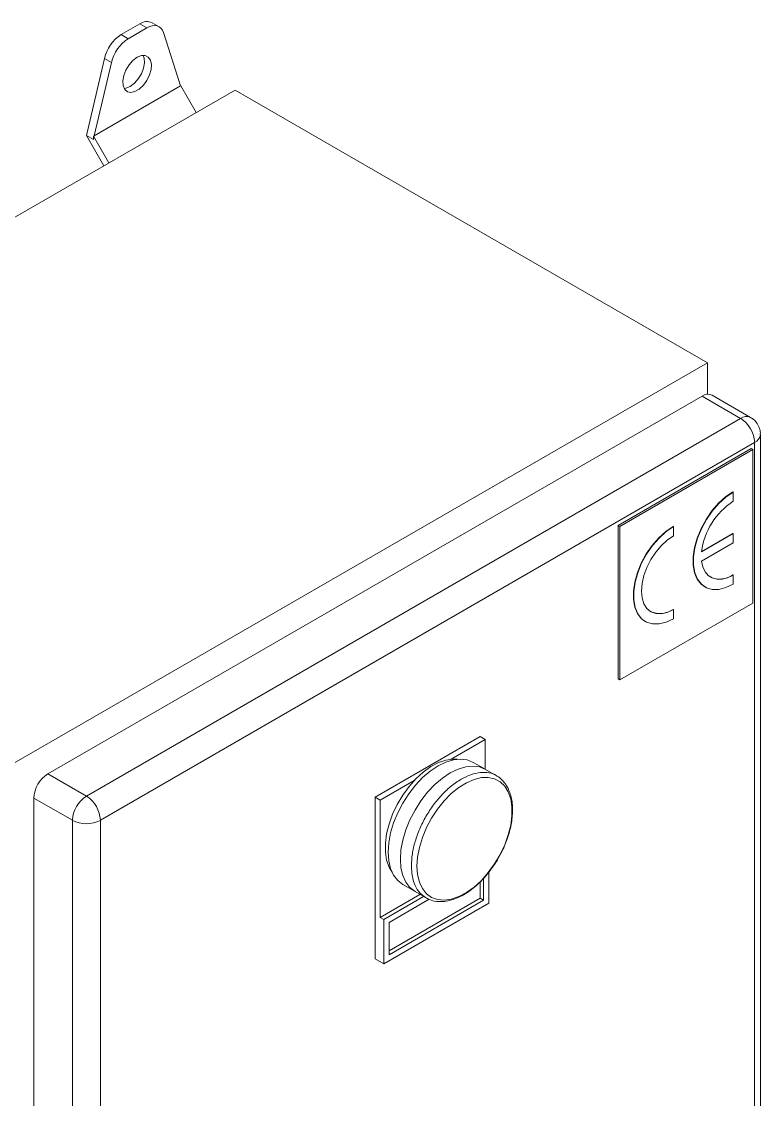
# Model space of a CAD drawing. Extents: x 4137 to 28680, y 2446 to 6814.
# Drawn here: x 24435.7 to 24623.9, y 6512.8 to 6787.2 of the extents above; entities that cross this region are included whole.
import ezdxf

# ---------------------------------------------------------------- set-up
doc = ezdxf.new("R2010")
doc.units = 0
doc.header["$LTSCALE"] = 0.5
doc.layers.get('0').update_dxf_attribs({"linetype": 'CONTINUOUS'})

msp = doc.modelspace()

# ---------------------------------------------------------------- linework, layer by layer
at = {"color": 7, "linetype": 'Continuous', "lineweight": 15}
for p, q in [((24470.73, 6785.92), (24468.95, 6786.95)), ((24470.73, 6785.92), (24468.95, 6786.95)), ((24470.73, 6785.92), (24468.95, 6786.95)), ((24470.73, 6785.92), (24468.95, 6786.95)), ((24461.06, 6783.9), (24465.8, 6786.64)), ((24461.06, 6783.9), (24465.8, 6786.64)), ((24461.06, 6783.9), (24465.8, 6786.64)), ((24461.06, 6783.9), (24465.8, 6786.64)), ((24467.58, 6785.61), (24462.84, 6782.87)), ((24467.58, 6785.61), (24462.84, 6782.87)), ((24467.58, 6785.61), (24462.84, 6782.87)), ((24467.58, 6785.61), (24462.84, 6782.87)), ((24467.58, 6785.61), (24465.8, 6786.64)), ((24467.58, 6785.61), (24465.8, 6786.64)), ((24467.58, 6785.61), (24465.8, 6786.64)), ((24467.58, 6785.61), (24465.8, 6786.64)), ((24476.19, 6770.86), (24471.83, 6784.46)), ((24476.19, 6770.86), (24471.83, 6784.46)), ((24476.19, 6770.86), (24471.83, 6784.46)), ((24476.19, 6770.86), (24471.83, 6784.46)), ((24462.84, 6782.87), (24461.06, 6783.9)), ((24462.84, 6782.87), (24461.06, 6783.9)), ((24462.84, 6782.87), (24461.06, 6783.9)), ((24462.84, 6782.87), (24461.06, 6783.9)), ((24452.21, 6758.22), (24456.81, 6777.84)), ((24452.21, 6758.22), (24456.81, 6777.84)), ((24452.21, 6758.22), (24456.81, 6777.84)), ((24452.21, 6758.22), (24456.81, 6777.84)), ((24458.59, 6776.81), (24454.23, 6758.18)), ((24458.59, 6776.81), (24454.23, 6758.18)), ((24458.59, 6776.81), (24454.23, 6758.18)), ((24458.59, 6776.81), (24454.23, 6758.18)), ((24456.81, 6777.84), (24458.59, 6776.81)), ((24456.81, 6777.84), (24458.59, 6776.81)), ((24456.81, 6777.84), (24458.59, 6776.81)), ((24456.81, 6777.84), (24458.59, 6776.81)), ((24476.19, 6770.86), (24454.23, 6758.18)), ((24476.19, 6770.86), (24454.23, 6758.18)), ((24476.19, 6770.86), (24454.23, 6758.18)), ((24476.19, 6770.86), (24454.23, 6758.18)), ((24476.27, 6770.9), (24476.19, 6770.86)), ((24476.27, 6770.9), (24476.19, 6770.86)), ((24476.27, 6770.9), (24476.19, 6770.86)), ((24476.27, 6770.9), (24476.19, 6770.86)), ((24480.2, 6764.09), (24476.27, 6770.9)), ((24480.2, 6764.09), (24476.27, 6770.9)), ((24480.2, 6764.09), (24476.27, 6770.9)), ((24480.2, 6764.09), (24476.27, 6770.9)), ((24490.08, 6769.79), (24311.89, 6666.93)), ((24490.08, 6769.79), (24311.89, 6666.93)), ((24490.08, 6769.79), (24311.89, 6666.93)), ((24490.08, 6769.79), (24311.89, 6666.93)), ((24610.36, 6700.36), (24490.08, 6769.79)), ((24610.36, 6700.36), (24490.08, 6769.79)), ((24610.36, 6700.36), (24490.08, 6769.79)), ((24610.36, 6700.36), (24490.08, 6769.79)), ((24452.21, 6758.22), (24454, 6757.19)), ((24456.67, 6750.51), (24452.21, 6758.22)), ((24452.21, 6758.22), (24454, 6757.19)), ((24456.67, 6750.51), (24452.21, 6758.22)), ((24452.21, 6758.22), (24454, 6757.19)), ((24456.67, 6750.51), (24452.21, 6758.22)), ((24452.21, 6758.22), (24454, 6757.19)), ((24456.67, 6750.51), (24452.21, 6758.22)), ((24454.23, 6758.18), (24454, 6758.04)), ((24454.23, 6758.18), (24454, 6758.04)), ((24454.23, 6758.18), (24454, 6758.04)), ((24454.23, 6758.18), (24454, 6758.04)), ((24454, 6757.19), (24454, 6758.04)), ((24454, 6758.04), (24457.93, 6751.23)), ((24454, 6757.19), (24454, 6758.04)), ((24454, 6758.04), (24457.93, 6751.23)), ((24454, 6757.19), (24454, 6758.04)), ((24454, 6758.04), (24457.93, 6751.23)), ((24454, 6757.19), (24454, 6758.04)), ((24454, 6758.04), (24457.93, 6751.23)), ((24432.17, 6597.49), (24610.36, 6700.36)), ((24432.17, 6597.49), (24610.36, 6700.36)), ((24432.17, 6597.49), (24610.36, 6700.36)), ((24432.17, 6597.49), (24610.36, 6700.36)), ((24610.36, 6692.34), (24610.36, 6700.36)), ((24610.36, 6692.34), (24610.36, 6700.36)), ((24610.36, 6692.34), (24610.36, 6700.36)), ((24610.36, 6692.34), (24610.36, 6700.36)), ((24442.41, 6595.69), (24609.02, 6691.87)), ((24442.41, 6595.69), (24609.02, 6691.87)), ((24442.41, 6595.69), (24609.02, 6691.87)), ((24442.41, 6595.69), (24609.02, 6691.87)), ((24609.02, 6691.87), (24618.82, 6686.21)), ((24609.02, 6691.87), (24618.82, 6686.21)), ((24609.02, 6691.87), (24618.82, 6686.21)), ((24609.02, 6691.87), (24618.82, 6686.21)), ((24621.34, 6686.46), (24611.54, 6692.12)), ((24621.34, 6686.46), (24611.54, 6692.12)), ((24621.34, 6686.46), (24611.54, 6692.12)), ((24621.34, 6686.46), (24611.54, 6692.12)), ((24618.82, 6686.21), (24452.21, 6590.03)), ((24618.82, 6686.21), (24452.21, 6590.03)), ((24618.82, 6686.21), (24452.21, 6590.03)), ((24618.82, 6686.21), (24452.21, 6590.03)), ((24455.78, 6583.86), (24622.39, 6680.04)), ((24455.78, 6583.86), (24622.39, 6680.04)), ((24455.78, 6583.86), (24622.39, 6680.04)), ((24455.78, 6583.86), (24622.39, 6680.04)), ((24622.39, 6680.04), (24622.39, 6384.76)), ((24622.39, 6680.04), (24622.39, 6384.76)), ((24622.39, 6680.04), (24622.39, 6384.76)), ((24622.39, 6680.04), (24622.39, 6384.76)), ((24623.86, 6386.82), (24623.86, 6682.1)), ((24623.86, 6386.82), (24623.86, 6682.1)), ((24623.86, 6386.82), (24623.86, 6682.1)), ((24623.86, 6386.82), (24623.86, 6682.1)), ((24621.5, 6678.5), (24587.64, 6658.95)), ((24621.5, 6678.5), (24587.64, 6658.95)), ((24621.5, 6678.5), (24587.64, 6658.95)), ((24621.5, 6678.5), (24587.64, 6658.95)), ((24621.94, 6678.24), (24588.09, 6658.7)), ((24621.94, 6678.24), (24588.09, 6658.7)), ((24621.94, 6678.24), (24588.09, 6658.7)), ((24621.94, 6678.24), (24588.09, 6658.7)), ((24621.5, 6678.5), (24621.94, 6678.24)), ((24621.5, 6678.5), (24621.94, 6678.24)), ((24621.5, 6678.5), (24621.94, 6678.24)), ((24621.5, 6678.5), (24621.94, 6678.24)), ((24621.94, 6639.14), (24621.94, 6678.24)), ((24621.94, 6639.14), (24621.94, 6678.24)), ((24621.94, 6639.14), (24621.94, 6678.24)), ((24621.94, 6639.14), (24621.94, 6678.24)), ((24616.95, 6667.44), (24616.86, 6667.49)), ((24616.95, 6667.44), (24616.86, 6667.49)), ((24616.95, 6667.44), (24616.86, 6667.49)), ((24616.95, 6667.44), (24616.86, 6667.49)), ((24616.95, 6667.44), (24616.95, 6665.09)), ((24616.95, 6667.44), (24616.95, 6665.09)), ((24616.95, 6667.44), (24616.95, 6665.09)), ((24616.95, 6667.44), (24616.95, 6665.09)), ((24587.64, 6658.95), (24587.64, 6619.86)), ((24587.64, 6658.95), (24588.09, 6658.7)), ((24587.64, 6658.95), (24587.64, 6619.86)), ((24587.64, 6658.95), (24588.09, 6658.7)), ((24587.64, 6658.95), (24587.64, 6619.86)), ((24587.64, 6658.95), (24588.09, 6658.7)), ((24587.64, 6658.95), (24587.64, 6619.86)), ((24587.64, 6658.95), (24588.09, 6658.7)), ((24588.09, 6658.7), (24588.09, 6619.6)), ((24588.09, 6658.7), (24588.09, 6619.6)), ((24588.09, 6658.7), (24588.09, 6619.6)), ((24588.09, 6658.7), (24588.09, 6619.6)), ((24601.72, 6658.64), (24601.63, 6658.69)), ((24601.72, 6658.64), (24601.63, 6658.69)), ((24601.72, 6658.64), (24601.63, 6658.69)), ((24601.72, 6658.64), (24601.63, 6658.69)), ((24601.72, 6658.64), (24601.72, 6656.3)), ((24601.72, 6658.64), (24601.72, 6656.3)), ((24601.72, 6658.64), (24601.72, 6656.3)), ((24601.72, 6658.64), (24601.72, 6656.3)), ((24608.89, 6652.23), (24616.95, 6656.88)), ((24608.89, 6652.23), (24616.95, 6656.88)), ((24608.89, 6652.23), (24616.95, 6656.88)), ((24608.89, 6652.23), (24616.95, 6656.88)), ((24608.9, 6652.34), (24616.86, 6656.93)), ((24608.9, 6652.34), (24616.86, 6656.93)), ((24608.9, 6652.34), (24616.86, 6656.93)), ((24608.9, 6652.34), (24616.86, 6656.93)), ((24616.95, 6656.88), (24616.86, 6656.93)), ((24616.95, 6656.88), (24616.86, 6656.93)), ((24616.95, 6656.88), (24616.86, 6656.93)), ((24616.95, 6656.88), (24616.86, 6656.93)), ((24616.95, 6656.88), (24616.95, 6654.54)), ((24616.95, 6656.88), (24616.95, 6654.54)), ((24616.95, 6656.88), (24616.95, 6654.54)), ((24616.95, 6656.88), (24616.95, 6654.54)), ((24608.89, 6649.88), (24616.95, 6654.54)), ((24608.89, 6649.88), (24616.95, 6654.54)), ((24608.89, 6649.88), (24616.95, 6654.54)), ((24608.89, 6649.88), (24616.95, 6654.54)), ((24616.95, 6646.33), (24616.86, 6646.38)), ((24616.95, 6646.33), (24616.86, 6646.38)), ((24616.95, 6646.33), (24616.86, 6646.38)), ((24616.95, 6646.33), (24616.86, 6646.38)), ((24616.95, 6646.33), (24616.95, 6643.98)), ((24616.95, 6646.33), (24616.95, 6643.98)), ((24616.95, 6646.33), (24616.95, 6643.98)), ((24616.95, 6646.33), (24616.95, 6643.98)), ((24609.68, 6643.32), (24609.77, 6643.27)), ((24609.68, 6643.32), (24609.77, 6643.27)), ((24609.68, 6643.32), (24609.77, 6643.27)), ((24609.68, 6643.32), (24609.77, 6643.27)), ((24588.09, 6619.6), (24621.94, 6639.14)), ((24588.09, 6619.6), (24621.94, 6639.14)), ((24588.09, 6619.6), (24621.94, 6639.14)), ((24588.09, 6619.6), (24621.94, 6639.14)), ((24601.72, 6637.53), (24601.63, 6637.58)), ((24601.72, 6637.53), (24601.63, 6637.58)), ((24601.72, 6637.53), (24601.63, 6637.58)), ((24601.72, 6637.53), (24601.63, 6637.58)), ((24601.72, 6637.53), (24601.72, 6635.19)), ((24601.72, 6637.53), (24601.72, 6635.19)), ((24601.72, 6637.53), (24601.72, 6635.19)), ((24601.72, 6637.53), (24601.72, 6635.19)), ((24594.45, 6634.53), (24594.54, 6634.47)), ((24594.45, 6634.53), (24594.54, 6634.47)), ((24594.45, 6634.53), (24594.54, 6634.47)), ((24594.45, 6634.53), (24594.54, 6634.47)), ((24587.64, 6619.86), (24588.09, 6619.6)), ((24587.64, 6619.86), (24588.09, 6619.6)), ((24587.64, 6619.86), (24588.09, 6619.6)), ((24587.64, 6619.86), (24588.09, 6619.6)), ((24552.45, 6605.2), (24525.72, 6589.77)), ((24552.45, 6605.2), (24525.72, 6589.77)), ((24552.45, 6605.2), (24525.72, 6589.77)), ((24552.45, 6605.2), (24525.72, 6589.77)), ((24553.78, 6604.43), (24545.14, 6599.44)), ((24553.78, 6604.43), (24545.14, 6599.44)), ((24553.78, 6604.43), (24545.14, 6599.44)), ((24553.78, 6604.43), (24545.14, 6599.44)), ((24552.45, 6605.2), (24553.78, 6604.43)), ((24552.45, 6605.2), (24553.78, 6604.43)), ((24552.45, 6605.2), (24553.78, 6604.43)), ((24552.45, 6605.2), (24553.78, 6604.43)), ((24553.78, 6596.87), (24553.78, 6604.43)), ((24553.78, 6596.87), (24553.78, 6604.43)), ((24553.78, 6596.87), (24553.78, 6604.43)), ((24553.78, 6596.87), (24553.78, 6604.43)), ((24553.47, 6597.03), (24550.72, 6598.62)), ((24553.47, 6597.03), (24550.72, 6598.62)), ((24553.47, 6597.03), (24550.72, 6598.62)), ((24553.47, 6597.03), (24550.72, 6598.62)), ((24452.21, 6590.03), (24442.41, 6595.69)), ((24452.21, 6590.03), (24442.41, 6595.69)), ((24452.21, 6590.03), (24442.41, 6595.69)), ((24452.21, 6590.03), (24442.41, 6595.69)), ((24556.65, 6595.21), (24553.85, 6596.83)), ((24556.65, 6595.21), (24553.85, 6596.83)), ((24556.65, 6595.21), (24553.85, 6596.83)), ((24556.65, 6595.21), (24553.85, 6596.83)), ((24535.7, 6593.99), (24527.06, 6589)), ((24535.7, 6593.99), (24527.06, 6589)), ((24535.7, 6593.99), (24527.06, 6589)), ((24535.7, 6593.99), (24527.06, 6589)), ((24438.85, 6589.52), (24448.65, 6583.86)), ((24438.85, 6294.24), (24438.85, 6589.52)), ((24438.85, 6589.52), (24448.65, 6583.86)), ((24438.85, 6294.24), (24438.85, 6589.52)), ((24438.85, 6589.52), (24448.65, 6583.86)), ((24438.85, 6294.24), (24438.85, 6589.52)), ((24438.85, 6589.52), (24448.65, 6583.86)), ((24438.85, 6294.24), (24438.85, 6589.52)), ((24525.72, 6589.77), (24525.72, 6548.62)), ((24525.72, 6589.77), (24527.06, 6589)), ((24525.72, 6589.77), (24525.72, 6548.62)), ((24525.72, 6589.77), (24527.06, 6589)), ((24525.72, 6589.77), (24525.72, 6548.62)), ((24525.72, 6589.77), (24527.06, 6589)), ((24525.72, 6589.77), (24525.72, 6548.62)), ((24525.72, 6589.77), (24527.06, 6589)), ((24527.06, 6589), (24527.06, 6559.16)), ((24527.06, 6589), (24527.06, 6559.16)), ((24527.06, 6589), (24527.06, 6559.16)), ((24527.06, 6589), (24527.06, 6559.16)), ((24448.65, 6583.86), (24448.65, 6288.58)), ((24448.65, 6583.86), (24448.65, 6288.58)), ((24448.65, 6583.86), (24448.65, 6288.58)), ((24448.65, 6583.86), (24448.65, 6288.58)), ((24455.78, 6288.58), (24455.78, 6583.86)), ((24455.78, 6288.58), (24455.78, 6583.86)), ((24455.78, 6288.58), (24455.78, 6583.86)), ((24455.78, 6288.58), (24455.78, 6583.86)), ((24554.67, 6562.76), (24554.67, 6570.63)), ((24554.67, 6562.76), (24554.67, 6570.63)), ((24554.67, 6562.76), (24554.67, 6570.63)), ((24554.67, 6562.76), (24554.67, 6570.63)), ((24532.79, 6567.54), (24535.53, 6565.96)), ((24532.79, 6567.54), (24535.53, 6565.96)), ((24532.79, 6567.54), (24535.53, 6565.96)), ((24532.79, 6567.54), (24535.53, 6565.96)), ((24552.45, 6564.05), (24552.45, 6568.17)), ((24552.45, 6564.05), (24552.45, 6568.17)), ((24552.45, 6564.05), (24552.45, 6568.17)), ((24552.45, 6564.05), (24552.45, 6568.17)), ((24553.34, 6563.53), (24553.34, 6569.08)), ((24553.34, 6563.53), (24553.34, 6569.08)), ((24553.34, 6563.53), (24553.34, 6569.08)), ((24553.34, 6563.53), (24553.34, 6569.08)), ((24537.17, 6565), (24527.06, 6559.16)), ((24537.17, 6565), (24527.06, 6559.16)), ((24537.17, 6565), (24527.06, 6559.16)), ((24537.17, 6565), (24527.06, 6559.16)), ((24535.9, 6565.73), (24538.7, 6564.11)), ((24535.9, 6565.73), (24538.7, 6564.11)), ((24535.9, 6565.73), (24538.7, 6564.11)), ((24535.9, 6565.73), (24538.7, 6564.11)), ((24538.06, 6564.48), (24527.95, 6558.65)), ((24538.06, 6564.48), (24527.95, 6558.65)), ((24538.06, 6564.48), (24527.95, 6558.65)), ((24538.06, 6564.48), (24527.95, 6558.65)), ((24527.95, 6547.33), (24554.67, 6562.76)), ((24527.95, 6547.33), (24554.67, 6562.76)), ((24527.95, 6547.33), (24554.67, 6562.76)), ((24527.95, 6547.33), (24554.67, 6562.76)), ((24529.28, 6550.67), (24552.45, 6564.05)), ((24529.28, 6550.67), (24552.45, 6564.05)), ((24529.28, 6550.67), (24552.45, 6564.05)), ((24529.28, 6550.67), (24552.45, 6564.05)), ((24539.47, 6563.75), (24529.28, 6557.88)), ((24539.47, 6563.75), (24529.28, 6557.88)), ((24539.47, 6563.75), (24529.28, 6557.88)), ((24539.47, 6563.75), (24529.28, 6557.88)), ((24529.28, 6549.64), (24553.34, 6563.53)), ((24529.28, 6549.64), (24553.34, 6563.53)), ((24529.28, 6549.64), (24553.34, 6563.53)), ((24529.28, 6549.64), (24553.34, 6563.53)), ((24553.34, 6563.53), (24552.45, 6564.05)), ((24553.34, 6563.53), (24552.45, 6564.05)), ((24553.34, 6563.53), (24552.45, 6564.05)), ((24553.34, 6563.53), (24552.45, 6564.05)), ((24527.95, 6558.65), (24527.06, 6559.16)), ((24527.95, 6558.65), (24527.06, 6559.16)), ((24527.95, 6558.65), (24527.06, 6559.16)), ((24527.95, 6558.65), (24527.06, 6559.16)), ((24527.95, 6558.65), (24527.95, 6547.33)), ((24527.95, 6558.65), (24527.95, 6547.33)), ((24527.95, 6558.65), (24527.95, 6547.33)), ((24527.95, 6558.65), (24527.95, 6547.33)), ((24529.28, 6557.88), (24529.28, 6549.64)), ((24529.28, 6557.88), (24529.28, 6549.64)), ((24529.28, 6557.88), (24529.28, 6549.64)), ((24529.28, 6557.88), (24529.28, 6549.64)), ((24525.72, 6548.62), (24527.95, 6547.33)), ((24525.72, 6548.62), (24527.95, 6547.33)), ((24525.72, 6548.62), (24527.95, 6547.33)), ((24525.72, 6548.62), (24527.95, 6547.33))]:
    msp.add_line(p, q, dxfattribs=at)
at = {"color": 7, "linetype": 'Continuous', "lineweight": 15, "flags": 128}
for points in [[(24471.83, 6784.46), (24471.57, 6785.06), (24471.21, 6785.55), (24470.75, 6785.91), (24470.22, 6786.13), (24469.62, 6786.22), (24468.97, 6786.16), (24468.28, 6785.95), (24467.58, 6785.61)], [(24471.83, 6784.46), (24471.57, 6785.06), (24471.21, 6785.55), (24470.75, 6785.91), (24470.22, 6786.13), (24469.62, 6786.22), (24468.97, 6786.16), (24468.28, 6785.95), (24467.58, 6785.61)], [(24471.83, 6784.46), (24471.57, 6785.06), (24471.21, 6785.55), (24470.75, 6785.91), (24470.22, 6786.13), (24469.62, 6786.22), (24468.97, 6786.16), (24468.28, 6785.95), (24467.58, 6785.61)], [(24471.83, 6784.46), (24471.57, 6785.06), (24471.21, 6785.55), (24470.75, 6785.91), (24470.22, 6786.13), (24469.62, 6786.22), (24468.97, 6786.16), (24468.28, 6785.95), (24467.58, 6785.61)], [(24465.13, 6778.13), (24466.21, 6778.56), (24467.19, 6778.58), (24467.99, 6778.19), (24468.53, 6777.41), (24468.78, 6776.33), (24468.7, 6775.03), (24468.3, 6773.63), (24467.62, 6772.25), (24466.72, 6771.02), (24465.68, 6770.05), (24464.59, 6769.42), (24463.55, 6769.19), (24462.65, 6769.38), (24461.97, 6769.97), (24461.57, 6770.92), (24461.49, 6772.12), (24461.73, 6773.49), (24462.28, 6774.89), (24463.08, 6776.21), (24464.06, 6777.32), (24465.13, 6778.13)], [(24465.13, 6778.13), (24466.21, 6778.56), (24467.19, 6778.58), (24467.99, 6778.19), (24468.53, 6777.41), (24468.78, 6776.33), (24468.7, 6775.03), (24468.3, 6773.63), (24467.62, 6772.25), (24466.72, 6771.02), (24465.68, 6770.05), (24464.59, 6769.42), (24463.55, 6769.19), (24462.65, 6769.38), (24461.97, 6769.97), (24461.57, 6770.92), (24461.49, 6772.12), (24461.73, 6773.49), (24462.28, 6774.89), (24463.08, 6776.21), (24464.06, 6777.32), (24465.13, 6778.13)], [(24465.13, 6778.13), (24466.21, 6778.56), (24467.19, 6778.58), (24467.99, 6778.19), (24468.53, 6777.41), (24468.78, 6776.33), (24468.7, 6775.03), (24468.3, 6773.63), (24467.62, 6772.25), (24466.72, 6771.02), (24465.68, 6770.05), (24464.59, 6769.42), (24463.55, 6769.19), (24462.65, 6769.38), (24461.97, 6769.97), (24461.57, 6770.92), (24461.49, 6772.12), (24461.73, 6773.49), (24462.28, 6774.89), (24463.08, 6776.21), (24464.06, 6777.32), (24465.13, 6778.13)], [(24465.13, 6778.13), (24466.21, 6778.56), (24467.19, 6778.58), (24467.99, 6778.19), (24468.53, 6777.41), (24468.78, 6776.33), (24468.7, 6775.03), (24468.3, 6773.63), (24467.62, 6772.25), (24466.72, 6771.02), (24465.68, 6770.05), (24464.59, 6769.42), (24463.55, 6769.19), (24462.65, 6769.38), (24461.97, 6769.97), (24461.57, 6770.92), (24461.49, 6772.12), (24461.73, 6773.49), (24462.28, 6774.89), (24463.08, 6776.21), (24464.06, 6777.32), (24465.13, 6778.13)], [(24463.35, 6770.72), (24464.43, 6771.53), (24465.41, 6772.64), (24466.21, 6773.96), (24466.75, 6775.36), (24466.99, 6776.73), (24466.91, 6777.93), (24466.67, 6778.62)], [(24463.35, 6770.72), (24464.43, 6771.53), (24465.41, 6772.64), (24466.21, 6773.96), (24466.75, 6775.36), (24466.99, 6776.73), (24466.91, 6777.93), (24466.67, 6778.62)], [(24463.35, 6770.72), (24464.43, 6771.53), (24465.41, 6772.64), (24466.21, 6773.96), (24466.75, 6775.36), (24466.99, 6776.73), (24466.91, 6777.93), (24466.67, 6778.62)], [(24463.35, 6770.72), (24464.43, 6771.53), (24465.41, 6772.64), (24466.21, 6773.96), (24466.75, 6775.36), (24466.99, 6776.73), (24466.91, 6777.93), (24466.67, 6778.62)], [(24461.82, 6770.23), (24462.28, 6770.29), (24463.35, 6770.72)], [(24461.82, 6770.23), (24462.28, 6770.29), (24463.35, 6770.72)], [(24461.82, 6770.23), (24462.28, 6770.29), (24463.35, 6770.72)], [(24461.82, 6770.23), (24462.28, 6770.29), (24463.35, 6770.72)], [(24616.86, 6667.49), (24615, 6666.21), (24613.19, 6664.58), (24611.52, 6662.65), (24610.02, 6660.48), (24608.76, 6658.15), (24607.77, 6655.74), (24607.09, 6653.33), (24606.75, 6651), (24606.75, 6648.84), (24607.09, 6646.91), (24607.77, 6645.28), (24608.76, 6644.01), (24609.68, 6643.32)], [(24616.86, 6667.49), (24615, 6666.21), (24613.19, 6664.58), (24611.52, 6662.65), (24610.02, 6660.48), (24608.76, 6658.15), (24607.77, 6655.74), (24607.09, 6653.33), (24606.75, 6651), (24606.75, 6648.84), (24607.09, 6646.91), (24607.77, 6645.28), (24608.76, 6644.01), (24609.68, 6643.32)], [(24616.86, 6667.49), (24615, 6666.21), (24613.19, 6664.58), (24611.52, 6662.65), (24610.02, 6660.48), (24608.76, 6658.15), (24607.77, 6655.74), (24607.09, 6653.33), (24606.75, 6651), (24606.75, 6648.84), (24607.09, 6646.91), (24607.77, 6645.28), (24608.76, 6644.01), (24609.68, 6643.32)], [(24616.86, 6667.49), (24615, 6666.21), (24613.19, 6664.58), (24611.52, 6662.65), (24610.02, 6660.48), (24608.76, 6658.15), (24607.77, 6655.74), (24607.09, 6653.33), (24606.75, 6651), (24606.75, 6648.84), (24607.09, 6646.91), (24607.77, 6645.28), (24608.76, 6644.01), (24609.68, 6643.32)], [(24616.95, 6667.44), (24615.09, 6666.16), (24613.28, 6664.53), (24611.61, 6662.59), (24610.11, 6660.43), (24608.85, 6658.1), (24607.86, 6655.69), (24607.18, 6653.28), (24606.84, 6650.95), (24606.84, 6648.79), (24607.18, 6646.86), (24607.86, 6645.23), (24608.85, 6643.96), (24610.11, 6643.09), (24611.61, 6642.65), (24613.28, 6642.65), (24615.09, 6643.1), (24616.95, 6643.98)], [(24616.95, 6667.44), (24615.09, 6666.16), (24613.28, 6664.53), (24611.61, 6662.59), (24610.11, 6660.43), (24608.85, 6658.1), (24607.86, 6655.69), (24607.18, 6653.28), (24606.84, 6650.95), (24606.84, 6648.79), (24607.18, 6646.86), (24607.86, 6645.23), (24608.85, 6643.96), (24610.11, 6643.09), (24611.61, 6642.65), (24613.28, 6642.65), (24615.09, 6643.1), (24616.95, 6643.98)], [(24616.95, 6667.44), (24615.09, 6666.16), (24613.28, 6664.53), (24611.61, 6662.59), (24610.11, 6660.43), (24608.85, 6658.1), (24607.86, 6655.69), (24607.18, 6653.28), (24606.84, 6650.95), (24606.84, 6648.79), (24607.18, 6646.86), (24607.86, 6645.23), (24608.85, 6643.96), (24610.11, 6643.09), (24611.61, 6642.65), (24613.28, 6642.65), (24615.09, 6643.1), (24616.95, 6643.98)], [(24616.95, 6667.44), (24615.09, 6666.16), (24613.28, 6664.53), (24611.61, 6662.59), (24610.11, 6660.43), (24608.85, 6658.1), (24607.86, 6655.69), (24607.18, 6653.28), (24606.84, 6650.95), (24606.84, 6648.79), (24607.18, 6646.86), (24607.86, 6645.23), (24608.85, 6643.96), (24610.11, 6643.09), (24611.61, 6642.65), (24613.28, 6642.65), (24615.09, 6643.1), (24616.95, 6643.98)], [(24601.63, 6658.69), (24599.76, 6657.42), (24597.96, 6655.78), (24596.28, 6653.85), (24594.79, 6651.68), (24593.52, 6649.35), (24592.54, 6646.94), (24591.86, 6644.54), (24591.51, 6642.21), (24591.51, 6640.05), (24591.86, 6638.12), (24592.54, 6636.49), (24593.52, 6635.22), (24594.45, 6634.53)], [(24601.63, 6658.69), (24599.76, 6657.42), (24597.96, 6655.78), (24596.28, 6653.85), (24594.79, 6651.68), (24593.52, 6649.35), (24592.54, 6646.94), (24591.86, 6644.54), (24591.51, 6642.21), (24591.51, 6640.05), (24591.86, 6638.12), (24592.54, 6636.49), (24593.52, 6635.22), (24594.45, 6634.53)], [(24601.63, 6658.69), (24599.76, 6657.42), (24597.96, 6655.78), (24596.28, 6653.85), (24594.79, 6651.68), (24593.52, 6649.35), (24592.54, 6646.94), (24591.86, 6644.54), (24591.51, 6642.21), (24591.51, 6640.05), (24591.86, 6638.12), (24592.54, 6636.49), (24593.52, 6635.22), (24594.45, 6634.53)], [(24601.63, 6658.69), (24599.76, 6657.42), (24597.96, 6655.78), (24596.28, 6653.85), (24594.79, 6651.68), (24593.52, 6649.35), (24592.54, 6646.94), (24591.86, 6644.54), (24591.51, 6642.21), (24591.51, 6640.05), (24591.86, 6638.12), (24592.54, 6636.49), (24593.52, 6635.22), (24594.45, 6634.53)], [(24601.72, 6658.64), (24599.85, 6657.37), (24598.05, 6655.73), (24596.37, 6653.8), (24594.87, 6651.63), (24593.61, 6649.3), (24592.63, 6646.89), (24591.95, 6644.48), (24591.6, 6642.16), (24591.6, 6639.99), (24591.95, 6638.06), (24592.63, 6636.44), (24593.61, 6635.17), (24594.87, 6634.3), (24596.37, 6633.86), (24598.05, 6633.86), (24599.85, 6634.31), (24601.72, 6635.19)], [(24601.72, 6658.64), (24599.85, 6657.37), (24598.05, 6655.73), (24596.37, 6653.8), (24594.87, 6651.63), (24593.61, 6649.3), (24592.63, 6646.89), (24591.95, 6644.48), (24591.6, 6642.16), (24591.6, 6639.99), (24591.95, 6638.06), (24592.63, 6636.44), (24593.61, 6635.17), (24594.87, 6634.3), (24596.37, 6633.86), (24598.05, 6633.86), (24599.85, 6634.31), (24601.72, 6635.19)], [(24601.72, 6658.64), (24599.85, 6657.37), (24598.05, 6655.73), (24596.37, 6653.8), (24594.87, 6651.63), (24593.61, 6649.3), (24592.63, 6646.89), (24591.95, 6644.48), (24591.6, 6642.16), (24591.6, 6639.99), (24591.95, 6638.06), (24592.63, 6636.44), (24593.61, 6635.17), (24594.87, 6634.3), (24596.37, 6633.86), (24598.05, 6633.86), (24599.85, 6634.31), (24601.72, 6635.19)], [(24601.72, 6658.64), (24599.85, 6657.37), (24598.05, 6655.73), (24596.37, 6653.8), (24594.87, 6651.63), (24593.61, 6649.3), (24592.63, 6646.89), (24591.95, 6644.48), (24591.6, 6642.16), (24591.6, 6639.99), (24591.95, 6638.06), (24592.63, 6636.44), (24593.61, 6635.17), (24594.87, 6634.3), (24596.37, 6633.86), (24598.05, 6633.86), (24599.85, 6634.31), (24601.72, 6635.19)], [(24601.72, 6656.3), (24600.13, 6655.2), (24598.61, 6653.79), (24597.2, 6652.11), (24595.97, 6650.23), (24594.96, 6648.23), (24594.21, 6646.17), (24593.75, 6644.14), (24593.59, 6642.22), (24593.75, 6640.48), (24594.21, 6638.99), (24594.96, 6637.8), (24595.97, 6636.96), (24597.2, 6636.51), (24598.61, 6636.45), (24600.13, 6636.8), (24601.72, 6637.53)], [(24601.72, 6656.3), (24600.13, 6655.2), (24598.61, 6653.79), (24597.2, 6652.11), (24595.97, 6650.23), (24594.96, 6648.23), (24594.21, 6646.17), (24593.75, 6644.14), (24593.59, 6642.22), (24593.75, 6640.48), (24594.21, 6638.99), (24594.96, 6637.8), (24595.97, 6636.96), (24597.2, 6636.51), (24598.61, 6636.45), (24600.13, 6636.8), (24601.72, 6637.53)], [(24601.72, 6656.3), (24600.13, 6655.2), (24598.61, 6653.79), (24597.2, 6652.11), (24595.97, 6650.23), (24594.96, 6648.23), (24594.21, 6646.17), (24593.75, 6644.14), (24593.59, 6642.22), (24593.75, 6640.48), (24594.21, 6638.99), (24594.96, 6637.8), (24595.97, 6636.96), (24597.2, 6636.51), (24598.61, 6636.45), (24600.13, 6636.8), (24601.72, 6637.53)], [(24601.72, 6656.3), (24600.13, 6655.2), (24598.61, 6653.79), (24597.2, 6652.11), (24595.97, 6650.23), (24594.96, 6648.23), (24594.21, 6646.17), (24593.75, 6644.14), (24593.59, 6642.22), (24593.75, 6640.48), (24594.21, 6638.99), (24594.96, 6637.8), (24595.97, 6636.96), (24597.2, 6636.51), (24598.61, 6636.45), (24600.13, 6636.8), (24601.72, 6637.53)], [(24608.89, 6649.88), (24609.2, 6648.41), (24609.77, 6647.17), (24610.57, 6646.22), (24611.58, 6645.57), (24612.76, 6645.25), (24614.08, 6645.27), (24615.49, 6645.64), (24616.95, 6646.33)], [(24608.89, 6649.88), (24609.2, 6648.41), (24609.77, 6647.17), (24610.57, 6646.22), (24611.58, 6645.57), (24612.76, 6645.25), (24614.08, 6645.27), (24615.49, 6645.64), (24616.95, 6646.33)], [(24608.89, 6649.88), (24609.2, 6648.41), (24609.77, 6647.17), (24610.57, 6646.22), (24611.58, 6645.57), (24612.76, 6645.25), (24614.08, 6645.27), (24615.49, 6645.64), (24616.95, 6646.33)], [(24608.89, 6649.88), (24609.2, 6648.41), (24609.77, 6647.17), (24610.57, 6646.22), (24611.58, 6645.57), (24612.76, 6645.25), (24614.08, 6645.27), (24615.49, 6645.64), (24616.95, 6646.33)], [(24546.65, 6599.42), (24545.6, 6599.46), (24543.78, 6599.21), (24541.88, 6598.56), (24539.93, 6597.53), (24538, 6596.14), (24536.13, 6594.44), (24534.37, 6592.46), (24532.77, 6590.25), (24531.37, 6587.89), (24530.2, 6585.42), (24529.29, 6582.9), (24528.68, 6580.42), (24528.36, 6578.02), (24528.36, 6575.77), (24528.68, 6573.73), (24529.29, 6571.95), (24530.07, 6570.65)], [(24546.65, 6599.42), (24545.6, 6599.46), (24543.78, 6599.21), (24541.88, 6598.56), (24539.93, 6597.53), (24538, 6596.14), (24536.13, 6594.44), (24534.37, 6592.46), (24532.77, 6590.25), (24531.37, 6587.89), (24530.2, 6585.42), (24529.29, 6582.9), (24528.68, 6580.42), (24528.36, 6578.02), (24528.36, 6575.77), (24528.68, 6573.73), (24529.29, 6571.95), (24530.07, 6570.65)], [(24546.65, 6599.42), (24545.6, 6599.46), (24543.78, 6599.21), (24541.88, 6598.56), (24539.93, 6597.53), (24538, 6596.14), (24536.13, 6594.44), (24534.37, 6592.46), (24532.77, 6590.25), (24531.37, 6587.89), (24530.2, 6585.42), (24529.29, 6582.9), (24528.68, 6580.42), (24528.36, 6578.02), (24528.36, 6575.77), (24528.68, 6573.73), (24529.29, 6571.95), (24530.07, 6570.65)], [(24546.65, 6599.42), (24545.6, 6599.46), (24543.78, 6599.21), (24541.88, 6598.56), (24539.93, 6597.53), (24538, 6596.14), (24536.13, 6594.44), (24534.37, 6592.46), (24532.77, 6590.25), (24531.37, 6587.89), (24530.2, 6585.42), (24529.29, 6582.9), (24528.68, 6580.42), (24528.36, 6578.02), (24528.36, 6575.77), (24528.68, 6573.73), (24529.29, 6571.95), (24530.07, 6570.65)], [(24550.72, 6598.62), (24549.21, 6599.24), (24547.51, 6599.46), (24545.68, 6599.27), (24543.74, 6598.69), (24541.76, 6597.73), (24539.77, 6596.4), (24537.84, 6594.75), (24536, 6592.81), (24534.3, 6590.63), (24532.79, 6588.26), (24531.49, 6585.77), (24530.45, 6583.21), (24529.69, 6580.64), (24529.23, 6578.14), (24529.07, 6575.76), (24529.23, 6573.56), (24529.69, 6571.59), (24530.45, 6569.91), (24531.49, 6568.55), (24532.79, 6567.54), (24532.79, 6567.54)], [(24550.72, 6598.62), (24549.21, 6599.24), (24547.51, 6599.46), (24545.68, 6599.27), (24543.74, 6598.69), (24541.76, 6597.73), (24539.77, 6596.4), (24537.84, 6594.75), (24536, 6592.81), (24534.3, 6590.63), (24532.79, 6588.26), (24531.49, 6585.77), (24530.45, 6583.21), (24529.69, 6580.64), (24529.23, 6578.14), (24529.07, 6575.76), (24529.23, 6573.56), (24529.69, 6571.59), (24530.45, 6569.91), (24531.49, 6568.55), (24532.79, 6567.54), (24532.79, 6567.54)], [(24550.72, 6598.62), (24549.21, 6599.24), (24547.51, 6599.46), (24545.68, 6599.27), (24543.74, 6598.69), (24541.76, 6597.73), (24539.77, 6596.4), (24537.84, 6594.75), (24536, 6592.81), (24534.3, 6590.63), (24532.79, 6588.26), (24531.49, 6585.77), (24530.45, 6583.21), (24529.69, 6580.64), (24529.23, 6578.14), (24529.07, 6575.76), (24529.23, 6573.56), (24529.69, 6571.59), (24530.45, 6569.91), (24531.49, 6568.55), (24532.79, 6567.54), (24532.79, 6567.54)], [(24550.72, 6598.62), (24549.21, 6599.24), (24547.51, 6599.46), (24545.68, 6599.27), (24543.74, 6598.69), (24541.76, 6597.73), (24539.77, 6596.4), (24537.84, 6594.75), (24536, 6592.81), (24534.3, 6590.63), (24532.79, 6588.26), (24531.49, 6585.77), (24530.45, 6583.21), (24529.69, 6580.64), (24529.23, 6578.14), (24529.07, 6575.76), (24529.23, 6573.56), (24529.69, 6571.59), (24530.45, 6569.91), (24531.49, 6568.55), (24532.79, 6567.54), (24532.79, 6567.54)], [(24553.85, 6596.83), (24552.34, 6597.45), (24550.64, 6597.67), (24548.8, 6597.49), (24546.86, 6596.91), (24544.87, 6595.94), (24542.89, 6594.61), (24540.95, 6592.96), (24539.11, 6591.02), (24537.41, 6588.83), (24535.9, 6586.46), (24534.6, 6583.97), (24533.56, 6581.41), (24532.8, 6578.84), (24532.33, 6576.33), (24532.18, 6573.95), (24532.33, 6571.75), (24532.8, 6569.78), (24533.56, 6568.09), (24534.6, 6566.73), (24535.9, 6565.73), (24535.9, 6565.73)], [(24553.85, 6596.83), (24552.34, 6597.45), (24550.64, 6597.67), (24548.8, 6597.49), (24546.86, 6596.91), (24544.87, 6595.94), (24542.89, 6594.61), (24540.95, 6592.96), (24539.11, 6591.02), (24537.41, 6588.83), (24535.9, 6586.46), (24534.6, 6583.97), (24533.56, 6581.41), (24532.8, 6578.84), (24532.33, 6576.33), (24532.18, 6573.95), (24532.33, 6571.75), (24532.8, 6569.78), (24533.56, 6568.09), (24534.6, 6566.73), (24535.9, 6565.73), (24535.9, 6565.73)], [(24553.85, 6596.83), (24552.34, 6597.45), (24550.64, 6597.67), (24548.8, 6597.49), (24546.86, 6596.91), (24544.87, 6595.94), (24542.89, 6594.61), (24540.95, 6592.96), (24539.11, 6591.02), (24537.41, 6588.83), (24535.9, 6586.46), (24534.6, 6583.97), (24533.56, 6581.41), (24532.8, 6578.84), (24532.33, 6576.33), (24532.18, 6573.95), (24532.33, 6571.75), (24532.8, 6569.78), (24533.56, 6568.09), (24534.6, 6566.73), (24535.9, 6565.73), (24535.9, 6565.73)], [(24553.85, 6596.83), (24552.34, 6597.45), (24550.64, 6597.67), (24548.8, 6597.49), (24546.86, 6596.91), (24544.87, 6595.94), (24542.89, 6594.61), (24540.95, 6592.96), (24539.11, 6591.02), (24537.41, 6588.83), (24535.9, 6586.46), (24534.6, 6583.97), (24533.56, 6581.41), (24532.8, 6578.84), (24532.33, 6576.33), (24532.18, 6573.95), (24532.33, 6571.75), (24532.8, 6569.78), (24533.56, 6568.09), (24534.6, 6566.73), (24535.9, 6565.73), (24535.9, 6565.73)], [(24536.39, 6572.19), (24536.55, 6570.03), (24537.01, 6568.11), (24537.78, 6566.48), (24538.82, 6565.18), (24540.11, 6564.24), (24541.63, 6563.69), (24543.31, 6563.54), (24545.14, 6563.79), (24547.05, 6564.45), (24549, 6565.48), (24550.93, 6566.87), (24552.81, 6568.58), (24554.57, 6570.56), (24556.17, 6572.77), (24557.58, 6575.14), (24558.75, 6577.62), (24559.66, 6580.13), (24560.28, 6582.63), (24560.59, 6585.03), (24560.59, 6587.28), (24560.28, 6589.32), (24559.66, 6591.1), (24558.75, 6592.57), (24557.58, 6593.7), (24556.17, 6594.45), (24554.57, 6594.8), (24552.81, 6594.75), (24550.93, 6594.29), (24549, 6593.45), (24547.05, 6592.23), (24545.14, 6590.68), (24543.31, 6588.83), (24541.63, 6586.72), (24540.11, 6584.43), (24538.82, 6582), (24537.78, 6579.49), (24537.01, 6576.98), (24536.55, 6574.52), (24536.39, 6572.19)], [(24536.39, 6572.19), (24536.55, 6570.03), (24537.01, 6568.11), (24537.78, 6566.48), (24538.82, 6565.18), (24540.11, 6564.24), (24541.63, 6563.69), (24543.31, 6563.54), (24545.14, 6563.79), (24547.05, 6564.45), (24549, 6565.48), (24550.93, 6566.87), (24552.81, 6568.58), (24554.57, 6570.56), (24556.17, 6572.77), (24557.58, 6575.14), (24558.75, 6577.62), (24559.66, 6580.13), (24560.28, 6582.63), (24560.59, 6585.03), (24560.59, 6587.28), (24560.28, 6589.32), (24559.66, 6591.1), (24558.75, 6592.57), (24557.58, 6593.7), (24556.17, 6594.45), (24554.57, 6594.8), (24552.81, 6594.75), (24550.93, 6594.29), (24549, 6593.45), (24547.05, 6592.23), (24545.14, 6590.68), (24543.31, 6588.83), (24541.63, 6586.72), (24540.11, 6584.43), (24538.82, 6582), (24537.78, 6579.49), (24537.01, 6576.98), (24536.55, 6574.52), (24536.39, 6572.19)], [(24536.39, 6572.19), (24536.55, 6570.03), (24537.01, 6568.11), (24537.78, 6566.48), (24538.82, 6565.18), (24540.11, 6564.24), (24541.63, 6563.69), (24543.31, 6563.54), (24545.14, 6563.79), (24547.05, 6564.45), (24549, 6565.48), (24550.93, 6566.87), (24552.81, 6568.58), (24554.57, 6570.56), (24556.17, 6572.77), (24557.58, 6575.14), (24558.75, 6577.62), (24559.66, 6580.13), (24560.28, 6582.63), (24560.59, 6585.03), (24560.59, 6587.28), (24560.28, 6589.32), (24559.66, 6591.1), (24558.75, 6592.57), (24557.58, 6593.7), (24556.17, 6594.45), (24554.57, 6594.8), (24552.81, 6594.75), (24550.93, 6594.29), (24549, 6593.45), (24547.05, 6592.23), (24545.14, 6590.68), (24543.31, 6588.83), (24541.63, 6586.72), (24540.11, 6584.43), (24538.82, 6582), (24537.78, 6579.49), (24537.01, 6576.98), (24536.55, 6574.52), (24536.39, 6572.19)], [(24536.39, 6572.19), (24536.55, 6570.03), (24537.01, 6568.11), (24537.78, 6566.48), (24538.82, 6565.18), (24540.11, 6564.24), (24541.63, 6563.69), (24543.31, 6563.54), (24545.14, 6563.79), (24547.05, 6564.45), (24549, 6565.48), (24550.93, 6566.87), (24552.81, 6568.58), (24554.57, 6570.56), (24556.17, 6572.77), (24557.58, 6575.14), (24558.75, 6577.62), (24559.66, 6580.13), (24560.28, 6582.63), (24560.59, 6585.03), (24560.59, 6587.28), (24560.28, 6589.32), (24559.66, 6591.1), (24558.75, 6592.57), (24557.58, 6593.7), (24556.17, 6594.45), (24554.57, 6594.8), (24552.81, 6594.75), (24550.93, 6594.29), (24549, 6593.45), (24547.05, 6592.23), (24545.14, 6590.68), (24543.31, 6588.83), (24541.63, 6586.72), (24540.11, 6584.43), (24538.82, 6582), (24537.78, 6579.49), (24537.01, 6576.98), (24536.55, 6574.52), (24536.39, 6572.19)]]:
    msp.add_lwpolyline(points, dxfattribs=at)
at = {"color": 7, "linetype": 'Continuous', "lineweight": 15}
for centre, radius, start, end in [((24467.64, 6784.1), 3.14, 65.3422, 125.9691), ((24467.64, 6784.1), 3.14, 65.3422, 125.9691), ((24467.64, 6784.1), 3.14, 65.3422, 125.9691), ((24467.64, 6784.1), 3.14, 65.3422, 125.9691), ((24466.42, 6775.62), 9.87, 122.922, 167.0068), ((24466.42, 6775.62), 9.87, 122.922, 167.0068), ((24466.42, 6775.62), 9.87, 122.922, 167.0068), ((24466.42, 6775.62), 9.87, 122.922, 167.0068), ((24468.2, 6774.59), 9.87, 122.922, 167.0068), ((24468.2, 6774.59), 9.87, 122.922, 167.0068), ((24468.2, 6774.59), 9.87, 122.922, 167.0068), ((24468.2, 6774.59), 9.87, 122.922, 167.0068), ((24610.5, 6689.81), 2.54, 65.6929, 125.6172), ((24610.5, 6689.81), 2.54, 65.6929, 125.6172), ((24610.5, 6689.81), 2.54, 65.6929, 125.6172), ((24610.5, 6689.81), 2.54, 65.6929, 125.6172), ((24614.65, 6679.69), 7.75, 2.6056, 57.3943), ((24614.65, 6679.69), 7.75, 2.6056, 57.3943), ((24614.65, 6679.69), 7.75, 2.6056, 57.3943), ((24614.65, 6679.69), 7.75, 2.6056, 57.3943), ((24626.67, 6650.04), 17.92, 122.8576, 172.9928), ((24626.67, 6650.04), 17.92, 122.8576, 172.9928), ((24626.67, 6650.04), 17.92, 122.8576, 172.9928), ((24626.67, 6650.04), 17.92, 122.8576, 172.9928), ((24613.5, 6651.03), 5.74, 245.4686, 305.8422), ((24613.5, 6651.03), 5.74, 245.4686, 305.8422), ((24613.5, 6651.03), 5.74, 245.4686, 305.8422), ((24613.5, 6651.03), 5.74, 245.4686, 305.8422), ((24598.26, 6642.28), 5.78, 245.6933, 305.6175), ((24598.26, 6642.28), 5.78, 245.6933, 305.6175), ((24598.26, 6642.28), 5.78, 245.6933, 305.6175), ((24598.26, 6642.28), 5.78, 245.6933, 305.6175), ((24446.59, 6589.17), 7.75, 122.6056, 177.3945), ((24446.59, 6589.17), 7.75, 122.6056, 177.3945), ((24446.59, 6589.17), 7.75, 122.6056, 177.3945), ((24446.59, 6589.17), 7.75, 122.6056, 177.3945), ((24456.39, 6583.51), 7.75, 122.6056, 177.3945), ((24456.39, 6583.51), 7.75, 122.6056, 177.3945), ((24456.39, 6583.51), 7.75, 122.6056, 177.3945), ((24456.39, 6583.51), 7.75, 122.6056, 177.3945), ((24448.04, 6583.51), 7.75, 2.6056, 57.3943), ((24448.04, 6583.51), 7.75, 2.6056, 57.3943), ((24448.04, 6583.51), 7.75, 2.6056, 57.3943), ((24448.04, 6583.51), 7.75, 2.6056, 57.3943), ((24452.21, 6590.74), 7.75, 242.6096, 297.3904), ((24452.21, 6590.74), 7.75, 242.6096, 297.3904), ((24452.21, 6590.74), 7.75, 242.6096, 297.3904), ((24452.21, 6590.74), 7.75, 242.6096, 297.3904)]:
    msp.add_arc(centre, radius, start, end, dxfattribs=at)
at = {"color": 8, "linetype": 'Continuous', "lineweight": 15}
for centre, start, end in [((24620.29, 6684.21), 64.907, 126.3293), ((24620.29, 6684.21), 64.907, 126.3293), ((24620.29, 6684.21), 64.907, 126.3293), ((24620.29, 6684.21), 64.907, 126.3293), ((24621.39, 6682.31), 293.6721, 355.1574), ((24621.39, 6682.31), 293.6721, 355.1574), ((24621.39, 6682.31), 293.6721, 355.1574), ((24621.39, 6682.31), 293.6721, 355.1574)]:
    msp.add_arc(centre, 2.48, start, end, dxfattribs=at)
at = {"color": 7, "linetype": 'Continuous', "lineweight": 15}
for points, knots in [([(24623.82, 6682.1), (24623.83, 6682.24), (24623.88, 6682.86), (24623.57, 6683.96), (24622.88, 6685.19), (24622.07, 6686.03), (24621.51, 6686.34), (24621.33, 6686.44)], [0, 0, 0, 0, 0.080143, 0.351886, 0.63319, 0.884648, 1, 1, 1, 1]), ([(24623.82, 6682.1), (24623.83, 6682.24), (24623.88, 6682.86), (24623.57, 6683.96), (24622.88, 6685.19), (24622.07, 6686.03), (24621.51, 6686.34), (24621.33, 6686.44)], [0, 0, 0, 0, 0.080143, 0.351886, 0.63319, 0.884648, 1, 1, 1, 1]), ([(24623.82, 6682.1), (24623.83, 6682.24), (24623.88, 6682.86), (24623.57, 6683.96), (24622.88, 6685.19), (24622.07, 6686.03), (24621.51, 6686.34), (24621.33, 6686.44)], [0, 0, 0, 0, 0.080143, 0.351886, 0.63319, 0.884648, 1, 1, 1, 1]), ([(24623.82, 6682.1), (24623.83, 6682.24), (24623.88, 6682.86), (24623.57, 6683.96), (24622.88, 6685.19), (24622.07, 6686.03), (24621.51, 6686.34), (24621.33, 6686.44)], [0, 0, 0, 0, 0.080143, 0.351886, 0.63319, 0.884648, 1, 1, 1, 1]), ([(24559.47, 6579.4), (24559.64, 6579.93), (24560.01, 6581.06), (24560.4, 6582.8), (24560.67, 6584.61), (24560.77, 6586.41), (24560.69, 6588.14), (24560.41, 6589.79), (24559.93, 6591.33), (24559.24, 6592.72), (24558.31, 6593.93), (24557.47, 6594.75), (24556.89, 6595.04), (24556.76, 6595.11)], [0, 0, 0, 0, 0.079256, 0.170298, 0.264321, 0.360476, 0.458182, 0.557169, 0.657331, 0.758873, 0.862402, 0.969312, 1, 1, 1, 1]), ([(24559.47, 6579.4), (24559.64, 6579.93), (24560.01, 6581.06), (24560.4, 6582.8), (24560.67, 6584.61), (24560.77, 6586.41), (24560.69, 6588.14), (24560.41, 6589.79), (24559.93, 6591.33), (24559.24, 6592.72), (24558.31, 6593.93), (24557.47, 6594.75), (24556.89, 6595.04), (24556.76, 6595.11)], [0, 0, 0, 0, 0.079256, 0.170298, 0.264321, 0.360476, 0.458182, 0.557169, 0.657331, 0.758873, 0.862402, 0.969312, 1, 1, 1, 1]), ([(24559.47, 6579.4), (24559.64, 6579.93), (24560.01, 6581.06), (24560.4, 6582.8), (24560.67, 6584.61), (24560.77, 6586.41), (24560.69, 6588.14), (24560.41, 6589.79), (24559.93, 6591.33), (24559.24, 6592.72), (24558.31, 6593.93), (24557.47, 6594.75), (24556.89, 6595.04), (24556.76, 6595.11)], [0, 0, 0, 0, 0.079256, 0.170298, 0.264321, 0.360476, 0.458182, 0.557169, 0.657331, 0.758873, 0.862402, 0.969312, 1, 1, 1, 1]), ([(24559.47, 6579.4), (24559.64, 6579.93), (24560.01, 6581.06), (24560.4, 6582.8), (24560.67, 6584.61), (24560.77, 6586.41), (24560.69, 6588.14), (24560.41, 6589.79), (24559.93, 6591.33), (24559.24, 6592.72), (24558.31, 6593.93), (24557.47, 6594.75), (24556.89, 6595.04), (24556.76, 6595.11)], [0, 0, 0, 0, 0.079256, 0.170298, 0.264321, 0.360476, 0.458182, 0.557169, 0.657331, 0.758873, 0.862402, 0.969312, 1, 1, 1, 1]), ([(24557.11, 6574.21), (24557.55, 6575.01), (24558.16, 6576.13), (24558.9, 6577.83), (24559.28, 6578.76), (24559.46, 6579.36), (24559.47, 6579.4)], [0, 0, 0, 0, 0.47089, 0.661427, 0.975733, 1, 1, 1, 1]), ([(24557.11, 6574.21), (24557.55, 6575.01), (24558.16, 6576.13), (24558.9, 6577.83), (24559.28, 6578.76), (24559.46, 6579.36), (24559.47, 6579.4)], [0, 0, 0, 0, 0.47089, 0.661427, 0.975733, 1, 1, 1, 1]), ([(24557.11, 6574.21), (24557.55, 6575.01), (24558.16, 6576.13), (24558.9, 6577.83), (24559.28, 6578.76), (24559.46, 6579.36), (24559.47, 6579.4)], [0, 0, 0, 0, 0.47089, 0.661427, 0.975733, 1, 1, 1, 1]), ([(24557.11, 6574.21), (24557.55, 6575.01), (24558.16, 6576.13), (24558.9, 6577.83), (24559.28, 6578.76), (24559.46, 6579.36), (24559.47, 6579.4)], [0, 0, 0, 0, 0.47089, 0.661427, 0.975733, 1, 1, 1, 1]), ([(24554.79, 6570.78), (24554.92, 6570.94), (24555.38, 6571.52), (24556.18, 6572.66), (24556.79, 6573.67), (24557.11, 6574.21)], [0, 0, 0, 0, 0.149928, 0.544206, 1, 1, 1, 1]), ([(24554.79, 6570.78), (24554.92, 6570.94), (24555.38, 6571.52), (24556.18, 6572.66), (24556.79, 6573.67), (24557.11, 6574.21)], [0, 0, 0, 0, 0.149928, 0.544206, 1, 1, 1, 1]), ([(24554.79, 6570.78), (24554.92, 6570.94), (24555.38, 6571.52), (24556.18, 6572.66), (24556.79, 6573.67), (24557.11, 6574.21)], [0, 0, 0, 0, 0.149928, 0.544206, 1, 1, 1, 1]), ([(24554.79, 6570.78), (24554.92, 6570.94), (24555.38, 6571.52), (24556.18, 6572.66), (24556.79, 6573.67), (24557.11, 6574.21)], [0, 0, 0, 0, 0.149928, 0.544206, 1, 1, 1, 1]), ([(24538.59, 6564.22), (24538.93, 6564.02), (24539.77, 6563.52), (24541.28, 6563.18), (24543, 6563.13), (24544.73, 6563.41), (24546.48, 6563.99), (24548.22, 6564.84), (24549.91, 6565.94), (24551.5, 6567.22), (24552.96, 6568.63), (24554.05, 6569.82), (24554.62, 6570.56), (24554.79, 6570.78)], [0, 0, 0, 0, 0.07522, 0.187651, 0.289213, 0.391234, 0.492811, 0.593337, 0.692199, 0.788545, 0.879764, 0.964348, 1, 1, 1, 1]), ([(24538.59, 6564.22), (24538.93, 6564.02), (24539.77, 6563.52), (24541.28, 6563.18), (24543, 6563.13), (24544.73, 6563.41), (24546.48, 6563.99), (24548.22, 6564.84), (24549.91, 6565.94), (24551.5, 6567.22), (24552.96, 6568.63), (24554.05, 6569.82), (24554.62, 6570.56), (24554.79, 6570.78)], [0, 0, 0, 0, 0.07522, 0.187651, 0.289213, 0.391234, 0.492811, 0.593337, 0.692199, 0.788545, 0.879764, 0.964348, 1, 1, 1, 1]), ([(24538.59, 6564.22), (24538.93, 6564.02), (24539.77, 6563.52), (24541.28, 6563.18), (24543, 6563.13), (24544.73, 6563.41), (24546.48, 6563.99), (24548.22, 6564.84), (24549.91, 6565.94), (24551.5, 6567.22), (24552.96, 6568.63), (24554.05, 6569.82), (24554.62, 6570.56), (24554.79, 6570.78)], [0, 0, 0, 0, 0.07522, 0.187651, 0.289213, 0.391234, 0.492811, 0.593337, 0.692199, 0.788545, 0.879764, 0.964348, 1, 1, 1, 1]), ([(24538.59, 6564.22), (24538.93, 6564.02), (24539.77, 6563.52), (24541.28, 6563.18), (24543, 6563.13), (24544.73, 6563.41), (24546.48, 6563.99), (24548.22, 6564.84), (24549.91, 6565.94), (24551.5, 6567.22), (24552.96, 6568.63), (24554.05, 6569.82), (24554.62, 6570.56), (24554.79, 6570.78)], [0, 0, 0, 0, 0.07522, 0.187651, 0.289213, 0.391234, 0.492811, 0.593337, 0.692199, 0.788545, 0.879764, 0.964348, 1, 1, 1, 1])]:
    msp.add_open_spline(points, degree=3, knots=knots, dxfattribs=at)
at = {"color": 8, "linetype": 'Continuous', "lineweight": 15}
for points, knots in [([(24556.75, 6595.13), (24556.72, 6595.16), (24556.16, 6595.63), (24554.75, 6595.99), (24552.57, 6596.13), (24550.17, 6595.57), (24547.68, 6594.42), (24545.18, 6592.7), (24542.79, 6590.47), (24540.58, 6587.83), (24538.64, 6584.88), (24537.05, 6581.73), (24535.88, 6578.5), (24535.12, 6575.29), (24535.03, 6573.32), (24534.98, 6572.33)], [0, 0, 0, 0, 0.005119, 0.088026, 0.170933, 0.253839, 0.336746, 0.419653, 0.502559, 0.585466, 0.668373, 0.75128, 0.834187, 0.917094, 1, 1, 1, 1]), ([(24556.75, 6595.13), (24556.72, 6595.16), (24556.16, 6595.63), (24554.75, 6595.99), (24552.57, 6596.13), (24550.17, 6595.57), (24547.68, 6594.42), (24545.18, 6592.7), (24542.79, 6590.47), (24540.58, 6587.83), (24538.64, 6584.88), (24537.05, 6581.73), (24535.88, 6578.5), (24535.12, 6575.29), (24535.03, 6573.32), (24534.98, 6572.33)], [0, 0, 0, 0, 0.005119, 0.088026, 0.170933, 0.253839, 0.336746, 0.419653, 0.502559, 0.585466, 0.668373, 0.75128, 0.834187, 0.917094, 1, 1, 1, 1]), ([(24556.75, 6595.13), (24556.72, 6595.16), (24556.16, 6595.63), (24554.75, 6595.99), (24552.57, 6596.13), (24550.17, 6595.57), (24547.68, 6594.42), (24545.18, 6592.7), (24542.79, 6590.47), (24540.58, 6587.83), (24538.64, 6584.88), (24537.05, 6581.73), (24535.88, 6578.5), (24535.12, 6575.29), (24535.03, 6573.32), (24534.98, 6572.33)], [0, 0, 0, 0, 0.005119, 0.088026, 0.170933, 0.253839, 0.336746, 0.419653, 0.502559, 0.585466, 0.668373, 0.75128, 0.834187, 0.917094, 1, 1, 1, 1]), ([(24556.75, 6595.13), (24556.72, 6595.16), (24556.16, 6595.63), (24554.75, 6595.99), (24552.57, 6596.13), (24550.17, 6595.57), (24547.68, 6594.42), (24545.18, 6592.7), (24542.79, 6590.47), (24540.58, 6587.83), (24538.64, 6584.88), (24537.05, 6581.73), (24535.88, 6578.5), (24535.12, 6575.29), (24535.03, 6573.32), (24534.98, 6572.33)], [0, 0, 0, 0, 0.005119, 0.088026, 0.170933, 0.253839, 0.336746, 0.419653, 0.502559, 0.585466, 0.668373, 0.75128, 0.834187, 0.917094, 1, 1, 1, 1]), ([(24534.98, 6572.33), (24535.03, 6571.4), (24535.12, 6569.54), (24535.88, 6567.21), (24537.01, 6565.34), (24538.08, 6564.57), (24538.6, 6564.19)], [0, 0, 0, 0, 0.25392, 0.507839, 0.761759, 1, 1, 1, 1]), ([(24534.98, 6572.33), (24535.03, 6571.4), (24535.12, 6569.54), (24535.88, 6567.21), (24537.01, 6565.34), (24538.08, 6564.57), (24538.6, 6564.19)], [0, 0, 0, 0, 0.25392, 0.507839, 0.761759, 1, 1, 1, 1]), ([(24534.98, 6572.33), (24535.03, 6571.4), (24535.12, 6569.54), (24535.88, 6567.21), (24537.01, 6565.34), (24538.08, 6564.57), (24538.6, 6564.19)], [0, 0, 0, 0, 0.25392, 0.507839, 0.761759, 1, 1, 1, 1]), ([(24534.98, 6572.33), (24535.03, 6571.4), (24535.12, 6569.54), (24535.88, 6567.21), (24537.01, 6565.34), (24538.08, 6564.57), (24538.6, 6564.19)], [0, 0, 0, 0, 0.25392, 0.507839, 0.761759, 1, 1, 1, 1])]:
    msp.add_open_spline(points, degree=3, knots=knots, dxfattribs=at)

doc.saveas('drawing.dxf')
